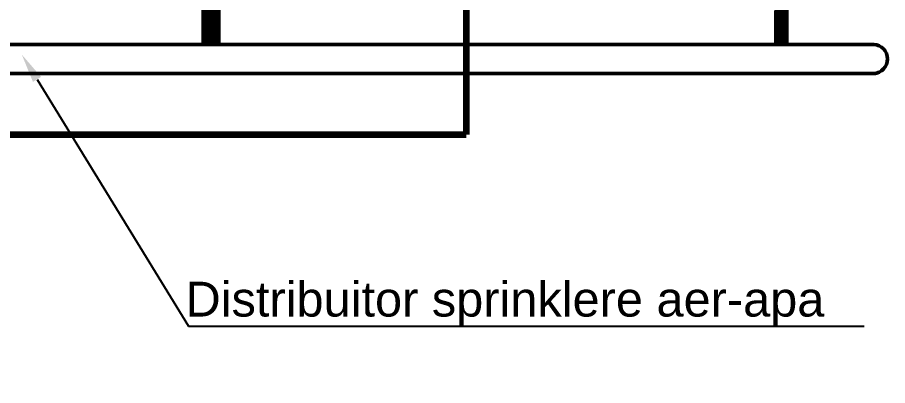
# Model space of a CAD drawing. Extents: x -6531732 to 89637, y -8915 to 32458.
# Drawn here: x 70408 to 74900, y 16481 to 18383 of the extents above; entities that cross this region are included whole.
import ezdxf
from ezdxf import colors
from ezdxf.entities.mleader import LeaderData, LeaderLine
from ezdxf.math import Vec2, Vec3

# ---------------------------------------------------------------- set-up
doc = ezdxf.new("R2010")
doc.units = 0
doc.linetypes.add('CONTINU', pattern=[0])
doc.layers.add('SAN-MC-HIDRANT', color=1, linetype='HE_LINE', lineweight=25)
doc.layers.add('SAN-MC-Sprinklere', color=4, linetype='SPK_LINE', lineweight=25)
doc.layers.add('SAN-MC-TEXT', color=7, linetype='Continuous')
doc.styles.add('MC-1_la_050', font='arial.ttf', dxfattribs={"height": 0.1})
doc.styles.get("Standard").update_dxf_attribs({"font": 'arial.ttf'})
doc.linetypes.add('HE_LINE', pattern='A,300,-250,["HE",Standard,S=0.5,R=0,X=-100.5,Y=-30.5],-100', length=650)
doc.linetypes.add('PSI_LINE', pattern='A,300,-150,["PSI",Standard,S=0.5,R=0,X=-130,Y=-30],-5', length=455)
doc.linetypes.add('SPK_LINE', pattern='A,300,-250,["SPK",Standard,S=0.5,R=0,X=-130.5,Y=-30.5],-100', length=650)

msp = doc.modelspace()

# ---------------------------------------------------------------- linework, layer by layer
at = {"layer": 'SAN-MC-HIDRANT', "color": 140, "linetype": 'PSI_LINE', "ltscale": 2, "const_width": 75}
msp.add_lwpolyline([(74351.9, 18437.4), (74351.6, 18245.1)], dxfattribs=at)
at = {"layer": 'SAN-MC-Sprinklere', "color": 44, "linetype": 'CONTINU', "ltscale": 0.3, "const_width": 100}
msp.add_lwpolyline([(71406.4, 18435), (71406.6, 18243.5)], dxfattribs=at)
at = {"layer": 'SAN-MC-Sprinklere', "color": 3, "linetype": 'ByBlock', "lineweight": 50, "ltscale": 1.8}
for points in [[(65508.7, 18243.4), (74830.6, 18243.5)], [(65427.8, 18093.4), (74839.1, 18093.5)]]:
    msp.add_lwpolyline(points, dxfattribs=at)
msp.add_lwpolyline([(74827.8, 18243.7, -0.960905), (74827.8, 18093.6)], format="xyb", dxfattribs=at)
at = {"layer": 'SAN-MC-TEXT', "color": 254, "true_color": 0xddb3d4, "const_width": 35}
for points in [[(72409.4, 20262), (72725.3, 20262), (72725.3, 17776.8)], [(66972.8, 17776.8), (72725.3, 17776.8)]]:
    msp.add_lwpolyline(points, dxfattribs=at)

# ---------------------------------------------------------------- leaders
at = {"layer": 'SAN-MC-TEXT'}
ml = msp.add_multileader_mtext('Standard', dxfattribs=at)
ml.set_content('Distribuitor sprinklere aer-apa', color=256, style='MC-1_la_050')
ml.set_leader_properties()
ml.build(insert=Vec2(0, 0))
ml.multileader.update_dxf_attribs({"text_left_attachment_type": 6, "text_right_attachment_type": 6, "text_top_attachment_type": 0, "text_bottom_attachment_type": 0, "dogleg_length": 0.005, "arrow_head_size": 150})
ctx = ml.context
ctx.base_point, ctx.char_height, ctx.arrow_head_size, ctx.landing_gap_size, ctx.plane_origin = Vec3(71290.7, 16787.4, -2.3), 180, 150, 0, Vec3(67217.5, 21910.8, -2.3)
ctx.left_attachment, ctx.right_attachment, ctx.text_align_type = 6, 6, 1
notes = []
notes.append((ctx, [(1, (1, 1, 0), (71290.7, 16787.4, -2.3), (1, 0), 0.005, [(0, [(70430.6, 18190.8, -2.3)], 256, [])])]))
ctx.mtext.insert, ctx.mtext.width, ctx.mtext.alignment, ctx.mtext.flow_direction = Vec3(72924.7, 17017.4, -2.3), 3453.378, 2, 5
for ctx, leaders in notes:
    for number, flags, end, landing, length, lines in leaders:
        leader = LeaderData()
        leader.index, (leader.has_last_leader_line, leader.has_dogleg_vector, leader.attachment_direction) = number, flags
        leader.last_leader_point, leader.dogleg_vector, leader.dogleg_length = Vec3(end), Vec3(landing), length
        for number, points, colour, breaks in lines:
            line = LeaderLine()
            line.index, line.vertices, line.color, line.breaks = number, Vec3.list(points), colors.encode_raw_color(colour), breaks
            leader.lines.append(line)
        ctx.leaders.append(leader)

doc.saveas('drawing.dxf')
